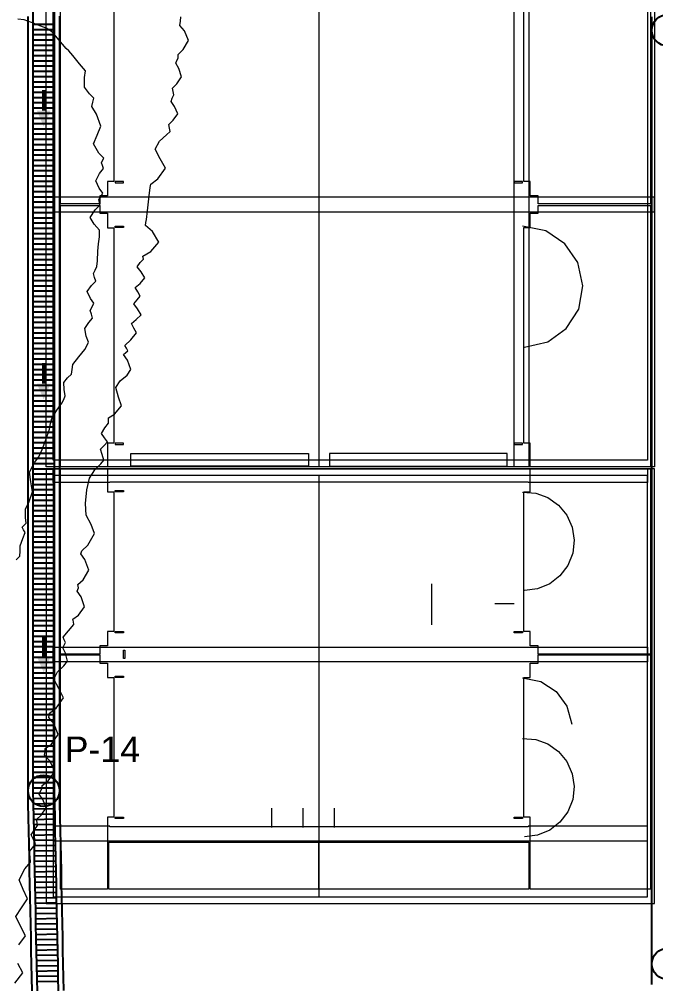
# Model space of a CAD drawing. Header units: metres. Extents: x 354768 to 355417, y 9249536 to 9250102.
# Drawn here: x 354884.44 to 354896.61, y 9249821.71 to 9249840.15 of the extents above; entities that cross this region are included whole.
import ezdxf
from ezdxf.enums import TextEntityAlignment as Align

# ---------------------------------------------------------------- set-up
doc = ezdxf.new("R2010")
doc.units = ezdxf.units.M
doc.header["$LTSCALE"] = 0.25
for name, color, linetype, lineweight in [('ARQ-BASE', 8, 'CONTINUOUS', 13), ('ARQ-TECHO', 8, 'CONTINUOUS', 13), ('ARQ-VEREDA', 9, 'CONTINUOUS', 9), ('CUNETA-S1', 5, 'CONTINUOUS', 35), ('CUNETA-S2', 6, 'CONTINUOUS', 35)]:
    doc.layers.add(name, color=color, linetype=linetype, lineweight=lineweight)
for name, color, linetype, true_color in [('CUN-FLUJO', 1, 'CONTINUOUS', 0xe60000), ('CUN-REJ-BORDE', 4, 'CONTINUOUS', 0x00aae6), ('CUN-REJ-PLATINA', 4, 'CONTINUOUS', 0x78cdf0)]:
    doc.layers.add(name, color=color, linetype=linetype, true_color=true_color)
doc.layers.add('CURVAS', color=33, linetype='CONTINUOUS', lineweight=13, true_color=0xb08860)
doc.layers.add('NUDOS', color=7, linetype='CONTINUOUS')
doc.layers.add('TEXTOS', color=7, linetype='CONTINUOUS')
doc.styles.get("Standard").update_dxf_attribs({"font": 'arial.ttf'})

# ---------------------------------------------------------------- blocks, each defined once
blk = doc.blocks.new('ARQUITECTURA_BASE')
at = {"layer": 'ARQ-BASE'}
for points in [[(354889.973, 9249831.606), (354886.573, 9249831.606), (354886.573, 9249831.846), (354889.973, 9249831.846), (354889.973, 9249831.606)], [(354890.373, 9249831.606), (354893.773, 9249831.606), (354893.773, 9249831.846), (354890.373, 9249831.846), (354890.373, 9249831.606)]]:
    blk.add_lwpolyline(points, close=True, dxfattribs=at)
at = {"layer": 'ARQ-TECHO'}
for points in [[(354884.958, 9249831.591), (354884.958, 9249851.821), (354896.588, 9249851.821), (354896.588, 9249831.591), (354884.958, 9249831.591)], [(354885.088, 9249831.721), (354885.088, 9249851.691), (354896.458, 9249851.691), (354896.458, 9249831.721), (354885.088, 9249831.721)], [(354894.188, 9249850.191), (354894.188, 9249831.591), (354893.908, 9249831.591), (354893.908, 9249850.191), (354894.188, 9249850.191)], [(354886.278, 9249837.021), (354886.438, 9249837.021), (354886.438, 9249837.046), (354886.278, 9249837.046), (354886.278, 9249837.021)], [(354893.908, 9249837.021), (354894.068, 9249837.021), (354894.068, 9249837.046), (354893.908, 9249837.046), (354893.908, 9249837.021)], [(354885.088, 9249836.746), (354885.088, 9249836.466), (354896.588, 9249836.466), (354896.588, 9249836.746), (354885.088, 9249836.746)], [(354886.278, 9249836.191), (354886.438, 9249836.191), (354886.438, 9249836.166), (354886.278, 9249836.166), (354886.278, 9249836.191)], [(354886.278, 9249832.021), (354886.438, 9249832.021), (354886.438, 9249832.046), (354886.278, 9249832.046), (354886.278, 9249832.021)], [(354893.908, 9249832.021), (354894.068, 9249832.021), (354894.068, 9249832.046), (354893.908, 9249832.046), (354893.908, 9249832.021)], [(354886.438, 9249831.141), (354886.438, 9249831.116), (354886.278, 9249831.116), (354886.278, 9249831.141), (354886.438, 9249831.141)], [(354886.438, 9249828.446), (354886.438, 9249828.421), (354886.278, 9249828.421), (354886.278, 9249828.446), (354886.438, 9249828.446)], [(354894.068, 9249828.446), (354894.068, 9249828.421), (354893.908, 9249828.421), (354893.908, 9249828.446), (354894.068, 9249828.446)], [(354886.463, 9249827.926), (354886.438, 9249827.926), (354886.438, 9249828.086), (354886.463, 9249828.086), (354886.463, 9249827.926)], [(354886.438, 9249827.591), (354886.438, 9249827.566), (354886.278, 9249827.566), (354886.278, 9249827.591), (354886.438, 9249827.591)], [(354886.438, 9249824.896), (354886.438, 9249824.871), (354886.278, 9249824.871), (354886.278, 9249824.896), (354886.438, 9249824.896)], [(354894.068, 9249824.896), (354894.068, 9249824.871), (354893.908, 9249824.871), (354893.908, 9249824.896), (354894.068, 9249824.896)]]:
    blk.add_lwpolyline(points, close=True, dxfattribs=at)
for points in [[(354890.173, 9249850.606), (354890.173, 9249831.591)], [(354894.106, 9249833.881), (354894.548, 9249833.985), (354894.904, 9249834.239), (354895.141, 9249834.608), (354895.223, 9249835.055), (354895.126, 9249835.498), (354894.878, 9249835.859), (354894.513, 9249836.102), (354894.068, 9249836.191)], [(354884.958, 9249831.556), (354884.958, 9249823.241)], [(354896.588, 9249831.556), (354884.958, 9249831.556)], [(354885.088, 9249831.291), (354885.088, 9249831.556)], [(354885.088, 9249831.556), (354896.458, 9249831.556)], [(354896.458, 9249831.556), (354896.458, 9249831.291)], [(354896.588, 9249823.241), (354896.588, 9249831.556)], [(354885.088, 9249831.426), (354885.088, 9249823.371)], [(354896.458, 9249831.426), (354885.088, 9249831.426)], [(354886.173, 9249831.291), (354885.088, 9249831.291)], [(354894.173, 9249831.301), (354886.173, 9249831.301)], [(354886.173, 9249831.301), (354886.173, 9249831.291)], [(354890.173, 9249831.426), (354890.173, 9249823.371)], [(354894.173, 9249831.291), (354894.173, 9249831.301)], [(354896.458, 9249831.291), (354894.173, 9249831.291)], [(354896.458, 9249823.371), (354896.458, 9249831.426)], [(354894.068, 9249831.111), (354894.319, 9249831.09), (354894.552, 9249831.004), (354894.755, 9249830.861), (354894.915, 9249830.666), (354895.018, 9249830.436), (354895.056, 9249830.19), (354895.028, 9249829.944), (354894.935, 9249829.709), (354894.782, 9249829.508), (354894.586, 9249829.357), (354894.356, 9249829.262), (354894.106, 9249829.231)], [(354892.328, 9249829.354), (354892.328, 9249828.57)], [(354893.908, 9249828.973), (354893.538, 9249828.973)], [(354885.088, 9249827.866), (354885.088, 9249828.146)], [(354885.088, 9249828.146), (354896.458, 9249828.146)], [(354896.458, 9249828.146), (354896.458, 9249827.866)], [(354896.458, 9249827.866), (354885.088, 9249827.866)], [(354894.068, 9249827.561), (354894.42, 9249827.488), (354894.711, 9249827.299), (354894.916, 9249827.018), (354895.008, 9249826.671)], [(354894.068, 9249826.401), (354894.319, 9249826.38), (354894.552, 9249826.294), (354894.755, 9249826.151), (354894.915, 9249825.956), (354895.018, 9249825.726), (354895.056, 9249825.48), (354895.028, 9249825.234), (354894.935, 9249824.999), (354894.782, 9249824.798), (354894.586, 9249824.647), (354894.356, 9249824.552), (354894.106, 9249824.521)], [(354889.273, 9249824.696), (354889.273, 9249825.066)], [(354889.873, 9249824.696), (354889.873, 9249825.066)], [(354890.473, 9249824.696), (354890.473, 9249825.066)], [(354886.173, 9249824.721), (354885.088, 9249824.721)], [(354885.088, 9249824.721), (354885.088, 9249824.441)], [(354886.173, 9249824.711), (354886.173, 9249824.721)], [(354894.173, 9249824.711), (354886.173, 9249824.711)], [(354896.458, 9249824.721), (354894.173, 9249824.721)], [(354894.173, 9249824.721), (354894.173, 9249824.711)], [(354896.458, 9249824.441), (354896.458, 9249824.721)], [(354885.088, 9249824.441), (354896.458, 9249824.441)], [(354885.088, 9249823.371), (354896.458, 9249823.371)], [(354884.958, 9249823.241), (354896.588, 9249823.241)]]:
    blk.add_lwpolyline(points, dxfattribs=at)
at = {"layer": 'ARQ-VEREDA'}
for points in [[(354885.233, 9249836.621), (354885.233, 9249841.591), (354885.983, 9249841.591), (354885.983, 9249841.441), (354886.133, 9249841.441), (354886.133, 9249841.166), (354886.253, 9249841.166), (354886.253, 9249837.046), (354886.133, 9249837.046), (354886.133, 9249836.771), (354885.983, 9249836.771), (354885.983, 9249836.621), (354885.233, 9249836.621)], [(354894.363, 9249836.621), (354894.363, 9249836.771), (354894.213, 9249836.771), (354894.213, 9249837.046), (354894.093, 9249837.046), (354894.093, 9249841.166), (354894.213, 9249841.166), (354894.213, 9249841.441), (354894.363, 9249841.441), (354894.363, 9249841.591), (354896.513, 9249841.591), (354896.513, 9249836.621), (354894.363, 9249836.621)], [(354885.983, 9249836.591), (354885.983, 9249836.441), (354886.133, 9249836.441), (354886.133, 9249836.161), (354886.253, 9249836.161), (354886.253, 9249832.046), (354886.133, 9249832.046), (354886.133, 9249831.591), (354885.233, 9249831.591), (354885.233, 9249836.591), (354885.983, 9249836.591)], [(354896.513, 9249836.591), (354896.513, 9249831.591), (354894.213, 9249831.591), (354894.213, 9249832.046), (354894.093, 9249832.046), (354894.093, 9249836.166), (354894.213, 9249836.166), (354894.213, 9249836.441), (354894.363, 9249836.441), (354894.363, 9249836.591), (354896.513, 9249836.591)], [(354885.233, 9249828.013), (354885.233, 9249831.556)], [(354885.233, 9249831.556), (354886.133, 9249831.556)], [(354886.133, 9249831.556), (354886.133, 9249831.116)], [(354890.173, 9249831.566), (354890.173, 9249831.566)], [(354894.213, 9249831.116), (354894.213, 9249831.556)], [(354894.213, 9249831.556), (354896.513, 9249831.556)], [(354896.513, 9249831.556), (354896.513, 9249828.013)], [(354886.133, 9249831.116), (354886.253, 9249831.116)], [(354886.253, 9249831.116), (354886.253, 9249828.446)], [(354894.093, 9249828.446), (354894.093, 9249831.116)], [(354894.093, 9249831.116), (354894.213, 9249831.116)], [(354886.253, 9249828.446), (354886.133, 9249828.446)], [(354886.133, 9249828.446), (354886.133, 9249828.171)], [(354894.213, 9249828.446), (354894.093, 9249828.446)], [(354894.213, 9249828.171), (354894.213, 9249828.446)], [(354886.133, 9249828.171), (354885.983, 9249828.171)], [(354885.983, 9249828.171), (354885.983, 9249828.013)], [(354894.363, 9249828.171), (354894.213, 9249828.171)], [(354894.363, 9249828.013), (354894.363, 9249828.171)], [(354885.983, 9249828.013), (354885.233, 9249828.013)], [(354885.233, 9249823.516), (354885.233, 9249827.998)], [(354885.233, 9249827.998), (354885.983, 9249827.998)], [(354885.983, 9249827.998), (354885.983, 9249827.841)], [(354896.513, 9249828.013), (354894.363, 9249828.013)], [(354894.363, 9249827.841), (354894.363, 9249827.998)], [(354894.363, 9249827.998), (354896.513, 9249827.998)], [(354896.513, 9249827.998), (354896.513, 9249823.516)], [(354885.983, 9249827.841), (354886.133, 9249827.841)], [(354886.133, 9249827.841), (354886.133, 9249827.566)], [(354894.213, 9249827.566), (354894.213, 9249827.841)], [(354894.213, 9249827.841), (354894.363, 9249827.841)], [(354886.133, 9249827.566), (354886.253, 9249827.566)], [(354886.253, 9249827.566), (354886.253, 9249824.896)], [(354894.093, 9249824.896), (354894.093, 9249827.566)], [(354894.093, 9249827.566), (354894.213, 9249827.566)], [(354886.253, 9249824.896), (354886.133, 9249824.896)], [(354886.133, 9249824.896), (354886.133, 9249823.516)], [(354894.213, 9249824.896), (354894.093, 9249824.896)], [(354894.213, 9249823.516), (354894.213, 9249824.896)], [(354886.158, 9249823.516), (354886.158, 9249824.416)], [(354886.158, 9249824.416), (354890.165, 9249824.416)], [(354890.165, 9249824.416), (354890.165, 9249823.516)], [(354890.18, 9249823.516), (354890.18, 9249824.416)], [(354890.18, 9249824.416), (354894.188, 9249824.416)], [(354894.188, 9249824.416), (354894.188, 9249823.516)], [(354886.133, 9249823.516), (354885.233, 9249823.516)], [(354890.165, 9249823.516), (354886.158, 9249823.516)], [(354894.188, 9249823.516), (354890.18, 9249823.516)], [(354896.513, 9249823.516), (354894.213, 9249823.516)]]:
    blk.add_lwpolyline(points, dxfattribs=at)
blk = doc.blocks.new('CURVAS_DE_NIVEL')
at = {"layer": 'CURVAS'}
for points in [[(354884.358, 9249821.721), (354884.509, 9249821.919), (354884.412, 9249822.099)], [(354884.433, 9249822.455), (354884.559, 9249822.625), (354884.468, 9249822.81), (354884.374, 9249822.995), (354884.485, 9249823.163), (354884.599, 9249823.331), (354884.519, 9249823.513), (354884.439, 9249823.695), (354884.55, 9249823.904), (354884.66, 9249824.035), (354884.649, 9249824.138), (354884.637, 9249824.235), (354884.697, 9249824.309), (354884.752, 9249824.382), (354884.713, 9249824.468), (354884.673, 9249824.555), (354884.733, 9249824.654), (354884.794, 9249824.734), (354884.782, 9249824.793), (354884.771, 9249824.852), (354884.863, 9249824.934), (354884.96, 9249825.074), (354884.895, 9249825.234), (354884.823, 9249825.335), (354884.85, 9249825.39), (354884.877, 9249825.436), (354884.878, 9249825.5), (354884.998, 9249825.589), (354885.124, 9249825.77), (354885.03, 9249825.97), (354884.928, 9249826.078), (354884.938, 9249826.141), (354884.938, 9249826.205), (354885.056, 9249826.292), (354885.184, 9249826.475), (354885.103, 9249826.683), (354885.009, 9249826.8), (354885.02, 9249826.884), (354885.15, 9249826.979), (354885.291, 9249827.175), (354885.2, 9249827.352), (354885.104, 9249827.534), (354885.175, 9249827.672), (354885.297, 9249827.786), (354885.368, 9249827.878), (354885.327, 9249828.029), (354885.277, 9249828.13), (354885.301, 9249828.184), (354885.324, 9249828.237), (354885.301, 9249828.287), (354885.28, 9249828.337), (354885.383, 9249828.458), (354885.487, 9249828.578), (354885.478, 9249828.628), (354885.469, 9249828.678), (354885.575, 9249828.758), (354885.693, 9249828.915), (354885.627, 9249829.107), (354885.549, 9249829.217), (354885.578, 9249829.28), (354885.565, 9249829.34), (354885.664, 9249829.432), (354885.771, 9249829.618), (354885.699, 9249829.821), (354885.618, 9249829.929), (354885.64, 9249829.984), (354885.755, 9249830.097), (354885.879, 9249830.319), (354885.816, 9249830.489), (354885.722, 9249830.671), (354885.711, 9249830.889), (354885.732, 9249831.154), (354885.786, 9249831.378), (354885.886, 9249831.533), (354886, 9249831.648), (354886.061, 9249831.722), (354886.03, 9249831.83), (354885.999, 9249831.929), (354886.066, 9249832.002), (354886.128, 9249832.072), (354886.074, 9249832.149), (354886.018, 9249832.228), (354886.081, 9249832.337), (354886.147, 9249832.425), (354886.146, 9249832.477), (354886.147, 9249832.529), (354886.261, 9249832.602), (354886.395, 9249832.758), (354886.343, 9249832.927), (354886.288, 9249833.11), (354886.373, 9249833.236), (354886.503, 9249833.344), (354886.577, 9249833.453), (354886.51, 9249833.634), (354886.435, 9249833.739), (354886.478, 9249833.776), (354886.521, 9249833.812), (354886.492, 9249833.861), (354886.462, 9249833.91), (354886.573, 9249834.02), (354886.687, 9249834.153), (354886.636, 9249834.245), (354886.586, 9249834.335), (354886.679, 9249834.411), (354886.771, 9249834.501), (354886.706, 9249834.614), (354886.635, 9249834.711), (354886.695, 9249834.783), (354886.756, 9249834.857), (354886.708, 9249834.939), (354886.662, 9249835.021), (354886.752, 9249835.101), (354886.842, 9249835.204), (354886.771, 9249835.321), (354886.696, 9249835.416), (354886.756, 9249835.501), (354886.816, 9249835.561), (354886.808, 9249835.623), (354886.956, 9249835.71), (354887.111, 9249835.891), (354886.99, 9249836.091), (354886.858, 9249836.206), (354886.864, 9249836.262), (354886.876, 9249836.319), (354886.895, 9249836.485), (354886.929, 9249836.777), (354886.947, 9249836.935), (354886.957, 9249836.999), (354887.091, 9249837.096), (354887.237, 9249837.3), (354887.14, 9249837.482), (354887.041, 9249837.668), (354887.122, 9249837.817), (354887.256, 9249837.939), (354887.329, 9249838.001), (354887.316, 9249838.07), (354887.304, 9249838.139), (354887.388, 9249838.221), (354887.474, 9249838.344), (354887.413, 9249838.482), (354887.346, 9249838.579), (354887.369, 9249838.642), (354887.396, 9249838.705), (354887.383, 9249838.77), (354887.372, 9249838.833), (354887.455, 9249838.916), (354887.544, 9249839.048), (354887.495, 9249839.206), (354887.437, 9249839.31), (354887.458, 9249839.362), (354887.48, 9249839.408), (354887.481, 9249839.479), (354887.58, 9249839.569), (354887.682, 9249839.745), (354887.602, 9249839.93), (354887.516, 9249840.03), (354887.526, 9249840.114), (354887.53, 9249840.198)], [(354884.384, 9249829.814), (354884.451, 9249829.886), (354884.459, 9249829.983), (354884.462, 9249830.085), (354884.512, 9249830.225), (354884.553, 9249830.339), (354884.524, 9249830.389), (354884.498, 9249830.436), (354884.534, 9249830.476), (354884.573, 9249830.517), (354884.564, 9249830.622), (354884.563, 9249830.786), (354884.63, 9249830.929), (354884.698, 9249831.116), (354884.666, 9249831.307), (354884.64, 9249831.489), (354884.733, 9249831.676), (354884.816, 9249831.781), (354884.849, 9249831.852), (354884.881, 9249831.924), (354884.948, 9249832.111), (354885.018, 9249832.316), (354885.039, 9249832.418), (354885.065, 9249832.517), (354885.162, 9249832.673), (354885.255, 9249832.811), (354885.293, 9249832.88), (354885.323, 9249832.951), (354885.303, 9249833.07), (354885.293, 9249833.207), (354885.367, 9249833.292), (354885.441, 9249833.366), (354885.456, 9249833.456), (354885.47, 9249833.547), (354885.584, 9249833.698), (354885.697, 9249833.838), (354885.736, 9249833.906), (354885.764, 9249833.976), (354885.725, 9249834.09), (354885.695, 9249834.237), (354885.774, 9249834.355), (354885.846, 9249834.438), (354885.824, 9249834.51), (354885.8, 9249834.583), (354885.836, 9249834.652), (354885.869, 9249834.719), (354885.803, 9249834.814), (354885.742, 9249834.943), (354885.824, 9249835.06), (354885.906, 9249835.143), (354885.884, 9249835.215), (354885.86, 9249835.288), (354885.893, 9249835.355), (354885.929, 9249835.423), (354885.938, 9249835.529), (354885.948, 9249835.713), (354885.955, 9249835.859), (354885.978, 9249835.992), (354885.978, 9249836.118), (354885.878, 9249836.232), (354885.796, 9249836.358), (354885.891, 9249836.509), (354885.986, 9249836.598), (354885.976, 9249836.648), (354885.966, 9249836.698), (354886.002, 9249836.756), (354886.038, 9249836.822), (354885.97, 9249836.918), (354885.905, 9249837.058), (354885.979, 9249837.202), (354886.054, 9249837.294), (354886.034, 9249837.351), (354886.013, 9249837.404), (354886.036, 9249837.449), (354886.058, 9249837.493), (354885.966, 9249837.588), (354885.865, 9249837.771), (354885.931, 9249837.931), (354886.005, 9249838.103), (354885.919, 9249838.336), (354885.832, 9249838.484), (354885.851, 9249838.563), (354885.868, 9249838.641), (354885.788, 9249838.724), (354885.691, 9249838.851), (354885.69, 9249839.038), (354885.709, 9249839.161), (354885.671, 9249839.207), (354885.597, 9249839.296), (354885.464, 9249839.457), (354885.39, 9249839.546), (354885.339, 9249839.59), (354885.267, 9249839.675), (354885.135, 9249839.83), (354885.056, 9249839.919), (354885.007, 9249839.95), (354884.956, 9249839.978), (354884.857, 9249840.018), (354884.677, 9249840.089), (354884.538, 9249840.136), (354884.417, 9249840.149)]]:
    blk.add_lwpolyline(points, dxfattribs=at)
blk = doc.blocks.new('CUNETAS_SISTEMA_1_OESTE')
at = {"layer": 'CUN-FLUJO', "const_width": 0.07}
for points in [[(354884.91, 9249838.8), (354884.91, 9249838.4)], [(354884.91, 9249833.58), (354884.91, 9249833.18)], [(354884.91, 9249828.36), (354884.91, 9249827.96)]]:
    blk.add_lwpolyline(points, dxfattribs=at)
at = {"layer": 'CUN-FLUJO', "true_color": 0xe60000}
for points in [[(354884.91, 9249838.1), (354885.04, 9249838.4), (354884.78, 9249838.4)], [(354884.91, 9249832.88), (354885.04, 9249833.18), (354884.78, 9249833.18)], [(354884.91, 9249827.66), (354885.04, 9249827.96), (354884.78, 9249827.96)]]:
    blk.add_solid(points, dxfattribs=at)
at = {"layer": 'CUN-REJ-BORDE'}
for points in [[(354884.687, 9249821.571), (354884.682, 9249821.826), (354884.677, 9249822.081), (354884.672, 9249822.337), (354884.667, 9249822.592), (354884.661, 9249822.847), (354884.656, 9249823.102), (354884.651, 9249823.357), (354884.646, 9249823.612), (354884.641, 9249823.867), (354884.636, 9249824.122), (354884.631, 9249824.377), (354884.625, 9249824.632), (354884.62, 9249824.887), (354884.615, 9249825.142), (354884.61, 9249825.397), (354884.61, 9249825.648), (354884.61, 9249825.899), (354884.61, 9249826.15), (354884.61, 9249826.401), (354884.61, 9249826.652), (354884.61, 9249826.903), (354884.61, 9249827.154), (354884.61, 9249827.405), (354884.61, 9249827.656), (354884.61, 9249827.907), (354884.61, 9249828.158), (354884.61, 9249828.409), (354884.61, 9249828.66), (354884.61, 9249828.911), (354884.61, 9249829.162), (354884.61, 9249829.413), (354884.61, 9249829.664), (354884.61, 9249829.915), (354884.61, 9249830.166), (354884.61, 9249830.417), (354884.61, 9249830.668), (354884.61, 9249830.919), (354884.61, 9249831.17), (354884.61, 9249831.421), (354884.61, 9249831.672), (354884.61, 9249831.923), (354884.61, 9249832.174), (354884.61, 9249832.425), (354884.61, 9249832.676), (354884.61, 9249832.927), (354884.61, 9249833.178), (354884.61, 9249833.429), (354884.61, 9249833.68), (354884.61, 9249833.931), (354884.61, 9249834.182), (354884.61, 9249834.433), (354884.61, 9249834.684), (354884.61, 9249834.935), (354884.61, 9249835.186), (354884.61, 9249835.437), (354884.61, 9249835.688), (354884.61, 9249835.939), (354884.61, 9249836.19), (354884.61, 9249836.441), (354884.61, 9249836.692), (354884.61, 9249836.943), (354884.61, 9249837.194), (354884.61, 9249837.445), (354884.61, 9249837.696), (354884.61, 9249837.947), (354884.61, 9249838.197), (354884.61, 9249838.448), (354884.61, 9249838.699), (354884.61, 9249838.95), (354884.61, 9249839.201), (354884.61, 9249839.452), (354884.61, 9249839.703), (354884.61, 9249839.954), (354884.61, 9249840.205)], [(354885.21, 9249840.208), (354885.21, 9249839.957), (354885.21, 9249839.706), (354885.21, 9249839.455), (354885.21, 9249839.204), (354885.21, 9249838.953), (354885.21, 9249838.702), (354885.21, 9249838.452), (354885.21, 9249838.201), (354885.21, 9249837.95), (354885.21, 9249837.699), (354885.21, 9249837.448), (354885.21, 9249837.197), (354885.21, 9249836.946), (354885.21, 9249836.695), (354885.21, 9249836.444), (354885.21, 9249836.193), (354885.21, 9249835.942), (354885.21, 9249835.691), (354885.21, 9249835.44), (354885.21, 9249835.189), (354885.21, 9249834.938), (354885.21, 9249834.688), (354885.21, 9249834.437), (354885.21, 9249834.186), (354885.21, 9249833.935), (354885.21, 9249833.684), (354885.21, 9249833.433), (354885.21, 9249833.182), (354885.21, 9249832.931), (354885.21, 9249832.68), (354885.21, 9249832.429), (354885.21, 9249832.178), (354885.21, 9249831.927), (354885.21, 9249831.676), (354885.21, 9249831.425), (354885.21, 9249831.174), (354885.21, 9249830.924), (354885.21, 9249830.673), (354885.21, 9249830.422), (354885.21, 9249830.171), (354885.21, 9249829.92), (354885.21, 9249829.669), (354885.21, 9249829.418), (354885.21, 9249829.167), (354885.21, 9249828.916), (354885.21, 9249828.665), (354885.21, 9249828.414), (354885.21, 9249828.163), (354885.21, 9249827.912), (354885.21, 9249827.661), (354885.21, 9249827.41), (354885.21, 9249827.16), (354885.21, 9249826.909), (354885.21, 9249826.658), (354885.21, 9249826.407), (354885.21, 9249826.156), (354885.21, 9249825.905), (354885.21, 9249825.654), (354885.21, 9249825.403), (354885.215, 9249825.148), (354885.22, 9249824.893), (354885.225, 9249824.638), (354885.231, 9249824.383), (354885.236, 9249824.129), (354885.241, 9249823.874), (354885.246, 9249823.619), (354885.251, 9249823.364), (354885.256, 9249823.109), (354885.261, 9249822.854), (354885.267, 9249822.599), (354885.272, 9249822.344), (354885.277, 9249822.089), (354885.282, 9249821.834), (354885.287, 9249821.579)], [(354884.788, 9249821.549), (354884.782, 9249821.806), (354884.777, 9249822.062), (354884.772, 9249822.319), (354884.767, 9249822.575), (354884.762, 9249822.832), (354884.757, 9249823.089), (354884.751, 9249823.345), (354884.746, 9249823.602), (354884.741, 9249823.858), (354884.736, 9249824.115), (354884.731, 9249824.372), (354884.726, 9249824.628), (354884.72, 9249824.885), (354884.715, 9249825.141), (354884.71, 9249825.398), (354884.71, 9249825.648), (354884.71, 9249825.898), (354884.71, 9249826.148), (354884.71, 9249826.398), (354884.71, 9249826.648), (354884.71, 9249826.898), (354884.71, 9249827.148), (354884.71, 9249827.398), (354884.71, 9249827.648), (354884.71, 9249827.898), (354884.71, 9249828.148), (354884.71, 9249828.398), (354884.71, 9249828.648), (354884.71, 9249828.898), (354884.71, 9249829.148), (354884.71, 9249829.398), (354884.71, 9249829.648), (354884.71, 9249829.898), (354884.71, 9249830.148), (354884.71, 9249830.398), (354884.71, 9249830.648), (354884.71, 9249830.898), (354884.71, 9249831.148), (354884.71, 9249831.398), (354884.71, 9249831.648), (354884.71, 9249831.898), (354884.71, 9249832.149), (354884.71, 9249832.399), (354884.71, 9249832.649), (354884.71, 9249832.899), (354884.71, 9249833.149), (354884.71, 9249833.399), (354884.71, 9249833.649), (354884.71, 9249833.899), (354884.71, 9249834.149), (354884.71, 9249834.399), (354884.71, 9249834.649), (354884.71, 9249834.899), (354884.71, 9249835.149), (354884.71, 9249835.399), (354884.71, 9249835.649), (354884.71, 9249835.899), (354884.71, 9249836.149), (354884.71, 9249836.399), (354884.71, 9249836.649), (354884.71, 9249836.899), (354884.71, 9249837.149), (354884.71, 9249837.399), (354884.71, 9249837.649), (354884.71, 9249837.899), (354884.71, 9249838.149), (354884.71, 9249838.399), (354884.71, 9249838.649), (354884.71, 9249838.899), (354884.71, 9249839.149), (354884.71, 9249839.399), (354884.71, 9249839.649), (354884.71, 9249839.899), (354884.71, 9249840.149), (354884.71, 9249840.399)], [(354885.11, 9249840.294), (354885.11, 9249840.042), (354885.11, 9249839.789), (354885.11, 9249839.537), (354885.11, 9249839.284), (354885.11, 9249839.032), (354885.11, 9249838.78), (354885.11, 9249838.527), (354885.11, 9249838.275), (354885.11, 9249838.022), (354885.11, 9249837.77), (354885.11, 9249837.518), (354885.11, 9249837.265), (354885.11, 9249837.013), (354885.11, 9249836.76), (354885.11, 9249836.508), (354885.11, 9249836.256), (354885.11, 9249836.003), (354885.11, 9249835.751), (354885.11, 9249835.498), (354885.11, 9249835.246), (354885.11, 9249834.994), (354885.11, 9249834.741), (354885.11, 9249834.489), (354885.11, 9249834.236), (354885.11, 9249833.984), (354885.11, 9249833.731), (354885.11, 9249833.479), (354885.11, 9249833.227), (354885.11, 9249832.974), (354885.11, 9249832.722), (354885.11, 9249832.469), (354885.11, 9249832.217), (354885.11, 9249831.965), (354885.11, 9249831.712), (354885.11, 9249831.46), (354885.11, 9249831.207), (354885.11, 9249830.955), (354885.11, 9249830.703), (354885.11, 9249830.45), (354885.11, 9249830.198), (354885.11, 9249829.945), (354885.11, 9249829.693), (354885.11, 9249829.441), (354885.11, 9249829.188), (354885.11, 9249828.936), (354885.11, 9249828.683), (354885.11, 9249828.431), (354885.11, 9249828.178), (354885.11, 9249827.926), (354885.11, 9249827.674), (354885.11, 9249827.421), (354885.11, 9249827.169), (354885.11, 9249826.916), (354885.11, 9249826.664), (354885.11, 9249826.412), (354885.11, 9249826.159), (354885.11, 9249825.907), (354885.11, 9249825.654), (354885.11, 9249825.402), (354885.115, 9249825.147), (354885.12, 9249824.891), (354885.125, 9249824.636), (354885.131, 9249824.381), (354885.136, 9249824.125), (354885.141, 9249823.87), (354885.146, 9249823.615), (354885.151, 9249823.36), (354885.156, 9249823.104), (354885.161, 9249822.849), (354885.167, 9249822.594), (354885.172, 9249822.338), (354885.177, 9249822.083), (354885.182, 9249821.828), (354885.187, 9249821.572)]]:
    blk.add_lwpolyline(points, dxfattribs=at)
at = {"layer": 'CUN-REJ-PLATINA'}
for p, q in [((354885.11, 9249840.05), (354884.71, 9249840.05)), ((354885.11, 9249839.95), (354884.71, 9249839.95)), ((354885.11, 9249839.85), (354884.71, 9249839.85)), ((354885.11, 9249839.75), (354884.71, 9249839.75)), ((354885.11, 9249839.65), (354884.71, 9249839.65)), ((354885.11, 9249839.55), (354884.71, 9249839.55)), ((354885.11, 9249839.45), (354884.71, 9249839.45)), ((354885.11, 9249839.35), (354884.71, 9249839.35)), ((354885.11, 9249839.25), (354884.71, 9249839.25)), ((354885.11, 9249839.15), (354884.71, 9249839.15)), ((354885.11, 9249839.05), (354884.71, 9249839.05)), ((354885.11, 9249838.95), (354884.71, 9249838.95)), ((354885.11, 9249838.85), (354884.71, 9249838.85)), ((354885.11, 9249838.75), (354884.71, 9249838.75)), ((354885.11, 9249838.65), (354884.71, 9249838.65)), ((354885.11, 9249838.55), (354884.71, 9249838.55)), ((354885.11, 9249838.45), (354884.71, 9249838.45)), ((354885.11, 9249838.35), (354884.71, 9249838.35)), ((354885.11, 9249838.25), (354884.71, 9249838.25)), ((354885.11, 9249838.15), (354884.71, 9249838.15)), ((354885.11, 9249838.05), (354884.71, 9249838.05)), ((354885.11, 9249837.95), (354884.71, 9249837.95)), ((354885.11, 9249837.85), (354884.71, 9249837.85)), ((354885.11, 9249837.75), (354884.71, 9249837.75)), ((354885.11, 9249837.65), (354884.71, 9249837.65)), ((354885.11, 9249837.55), (354884.71, 9249837.55)), ((354885.11, 9249837.45), (354884.71, 9249837.45)), ((354885.11, 9249837.35), (354884.71, 9249837.35)), ((354885.11, 9249837.25), (354884.71, 9249837.25)), ((354885.11, 9249837.15), (354884.71, 9249837.15)), ((354885.11, 9249837.05), (354884.71, 9249837.05)), ((354885.11, 9249836.95), (354884.71, 9249836.95)), ((354885.11, 9249836.85), (354884.71, 9249836.85)), ((354885.11, 9249836.75), (354884.71, 9249836.75)), ((354885.11, 9249836.65), (354884.71, 9249836.65)), ((354885.11, 9249836.55), (354884.71, 9249836.55)), ((354885.11, 9249836.45), (354884.71, 9249836.45)), ((354885.11, 9249836.35), (354884.71, 9249836.35)), ((354885.11, 9249836.25), (354884.71, 9249836.25)), ((354885.11, 9249836.15), (354884.71, 9249836.15)), ((354885.11, 9249836.05), (354884.71, 9249836.05)), ((354885.11, 9249835.95), (354884.71, 9249835.95)), ((354885.11, 9249835.85), (354884.71, 9249835.85)), ((354885.11, 9249835.75), (354884.71, 9249835.75)), ((354885.11, 9249835.65), (354884.71, 9249835.65)), ((354885.11, 9249835.55), (354884.71, 9249835.55)), ((354885.11, 9249835.45), (354884.71, 9249835.45)), ((354885.11, 9249835.35), (354884.71, 9249835.35)), ((354885.11, 9249835.25), (354884.71, 9249835.25)), ((354885.11, 9249835.15), (354884.71, 9249835.15)), ((354885.11, 9249835.05), (354884.71, 9249835.05)), ((354885.11, 9249834.95), (354884.71, 9249834.95)), ((354885.11, 9249834.85), (354884.71, 9249834.85)), ((354885.11, 9249834.75), (354884.71, 9249834.75)), ((354885.11, 9249834.65), (354884.71, 9249834.65)), ((354885.11, 9249834.55), (354884.71, 9249834.55)), ((354885.11, 9249834.45), (354884.71, 9249834.45)), ((354885.11, 9249834.35), (354884.71, 9249834.35)), ((354885.11, 9249834.25), (354884.71, 9249834.25)), ((354885.11, 9249834.15), (354884.71, 9249834.15)), ((354885.11, 9249834.05), (354884.71, 9249834.05)), ((354885.11, 9249833.95), (354884.71, 9249833.95)), ((354885.11, 9249833.85), (354884.71, 9249833.85)), ((354885.11, 9249833.75), (354884.71, 9249833.75)), ((354885.11, 9249833.65), (354884.71, 9249833.65)), ((354885.11, 9249833.55), (354884.71, 9249833.55)), ((354885.11, 9249833.45), (354884.71, 9249833.45)), ((354885.11, 9249833.35), (354884.71, 9249833.35)), ((354885.11, 9249833.25), (354884.71, 9249833.25)), ((354885.11, 9249833.15), (354884.71, 9249833.15)), ((354885.11, 9249833.05), (354884.71, 9249833.05)), ((354885.11, 9249832.95), (354884.71, 9249832.95)), ((354885.11, 9249832.85), (354884.71, 9249832.85)), ((354885.11, 9249832.75), (354884.71, 9249832.75)), ((354885.11, 9249832.65), (354884.71, 9249832.65)), ((354885.11, 9249832.55), (354884.71, 9249832.55)), ((354885.11, 9249832.45), (354884.71, 9249832.45)), ((354885.11, 9249832.35), (354884.71, 9249832.35)), ((354885.11, 9249832.25), (354884.71, 9249832.25)), ((354885.11, 9249832.15), (354884.71, 9249832.15)), ((354885.11, 9249832.05), (354884.71, 9249832.05)), ((354885.11, 9249831.95), (354884.71, 9249831.95)), ((354885.11, 9249831.85), (354884.71, 9249831.85)), ((354885.11, 9249831.75), (354884.71, 9249831.75)), ((354885.11, 9249831.65), (354884.71, 9249831.65)), ((354885.11, 9249831.55), (354884.71, 9249831.55)), ((354885.11, 9249831.45), (354884.71, 9249831.45)), ((354885.11, 9249831.35), (354884.71, 9249831.35)), ((354885.11, 9249831.25), (354884.71, 9249831.25)), ((354885.11, 9249831.15), (354884.71, 9249831.15)), ((354885.11, 9249831.05), (354884.71, 9249831.05)), ((354885.11, 9249830.95), (354884.71, 9249830.95)), ((354885.11, 9249830.85), (354884.71, 9249830.85)), ((354885.11, 9249830.75), (354884.71, 9249830.75)), ((354885.11, 9249830.65), (354884.71, 9249830.65)), ((354885.11, 9249830.55), (354884.71, 9249830.55)), ((354885.11, 9249830.45), (354884.71, 9249830.45)), ((354885.11, 9249830.35), (354884.71, 9249830.35)), ((354885.11, 9249830.25), (354884.71, 9249830.25)), ((354885.11, 9249830.15), (354884.71, 9249830.15)), ((354885.11, 9249830.05), (354884.71, 9249830.05)), ((354885.11, 9249829.95), (354884.71, 9249829.95)), ((354885.11, 9249829.85), (354884.71, 9249829.85)), ((354885.11, 9249829.75), (354884.71, 9249829.75)), ((354885.11, 9249829.65), (354884.71, 9249829.65)), ((354885.11, 9249829.55), (354884.71, 9249829.55)), ((354885.11, 9249829.45), (354884.71, 9249829.45)), ((354885.11, 9249829.35), (354884.71, 9249829.35)), ((354885.11, 9249829.25), (354884.71, 9249829.25)), ((354885.11, 9249829.15), (354884.71, 9249829.15)), ((354885.11, 9249829.05), (354884.71, 9249829.05)), ((354885.11, 9249828.95), (354884.71, 9249828.95)), ((354885.11, 9249828.85), (354884.71, 9249828.85)), ((354885.11, 9249828.75), (354884.71, 9249828.75)), ((354885.11, 9249828.65), (354884.71, 9249828.65)), ((354885.11, 9249828.55), (354884.71, 9249828.55)), ((354885.11, 9249828.45), (354884.71, 9249828.45)), ((354885.11, 9249828.35), (354884.71, 9249828.35)), ((354885.11, 9249828.25), (354884.71, 9249828.25)), ((354885.11, 9249828.15), (354884.71, 9249828.15)), ((354885.11, 9249828.05), (354884.71, 9249828.05)), ((354885.11, 9249827.95), (354884.71, 9249827.95)), ((354885.11, 9249827.85), (354884.71, 9249827.85)), ((354885.11, 9249827.75), (354884.71, 9249827.75)), ((354885.11, 9249827.65), (354884.71, 9249827.65)), ((354885.11, 9249827.55), (354884.71, 9249827.55)), ((354885.11, 9249827.45), (354884.71, 9249827.45)), ((354885.11, 9249827.35), (354884.71, 9249827.35)), ((354885.11, 9249827.25), (354884.71, 9249827.25)), ((354885.11, 9249827.15), (354884.71, 9249827.15)), ((354885.11, 9249827.05), (354884.71, 9249827.05)), ((354885.11, 9249826.95), (354884.71, 9249826.95)), ((354885.11, 9249826.85), (354884.71, 9249826.85)), ((354885.11, 9249826.75), (354884.71, 9249826.75)), ((354885.11, 9249826.65), (354884.71, 9249826.65)), ((354885.11, 9249826.55), (354884.71, 9249826.55)), ((354885.11, 9249826.45), (354884.71, 9249826.45)), ((354885.11, 9249826.35), (354884.71, 9249826.35)), ((354885.11, 9249826.25), (354884.71, 9249826.25)), ((354885.11, 9249826.15), (354884.71, 9249826.15)), ((354885.11, 9249826.05), (354884.71, 9249826.05)), ((354885.11, 9249825.95), (354884.71, 9249825.95)), ((354885.11, 9249825.85), (354884.71, 9249825.85)), ((354885.11, 9249825.75), (354884.71, 9249825.75)), ((354885.11, 9249825.65), (354884.71, 9249825.65)), ((354885.11, 9249825.55), (354884.71, 9249825.55)), ((354885.11, 9249825.45), (354884.71, 9249825.45)), ((354885.111, 9249825.354), (354884.711, 9249825.346)), ((354885.113, 9249825.254), (354884.713, 9249825.246)), ((354885.115, 9249825.154), (354884.715, 9249825.146)), ((354885.117, 9249825.054), (354884.717, 9249825.046)), ((354885.119, 9249824.954), (354884.719, 9249824.946)), ((354885.121, 9249824.854), (354884.721, 9249824.846)), ((354885.123, 9249824.754), (354884.723, 9249824.746)), ((354885.125, 9249824.654), (354884.725, 9249824.646)), ((354885.127, 9249824.554), (354884.727, 9249824.546)), ((354885.129, 9249824.454), (354884.729, 9249824.446)), ((354885.131, 9249824.354), (354884.731, 9249824.346)), ((354885.133, 9249824.254), (354884.733, 9249824.246)), ((354885.135, 9249824.154), (354884.735, 9249824.146)), ((354885.137, 9249824.054), (354884.737, 9249824.046)), ((354885.139, 9249823.954), (354884.739, 9249823.946)), ((354885.141, 9249823.854), (354884.741, 9249823.846)), ((354885.143, 9249823.754), (354884.743, 9249823.746)), ((354885.145, 9249823.654), (354884.745, 9249823.646)), ((354885.147, 9249823.554), (354884.747, 9249823.546)), ((354885.149, 9249823.454), (354884.749, 9249823.446)), ((354885.151, 9249823.354), (354884.751, 9249823.346)), ((354885.153, 9249823.254), (354884.753, 9249823.246)), ((354885.155, 9249823.154), (354884.755, 9249823.146)), ((354885.157, 9249823.055), (354884.757, 9249823.046)), ((354885.159, 9249822.955), (354884.759, 9249822.946)), ((354885.161, 9249822.855), (354884.761, 9249822.846)), ((354885.163, 9249822.755), (354884.763, 9249822.747)), ((354885.165, 9249822.655), (354884.765, 9249822.647)), ((354885.167, 9249822.555), (354884.767, 9249822.547)), ((354885.169, 9249822.455), (354884.769, 9249822.447)), ((354885.171, 9249822.355), (354884.772, 9249822.347)), ((354885.173, 9249822.255), (354884.774, 9249822.247)), ((354885.175, 9249822.155), (354884.776, 9249822.147)), ((354885.177, 9249822.055), (354884.778, 9249822.047)), ((354885.179, 9249821.955), (354884.78, 9249821.947)), ((354885.182, 9249821.855), (354884.782, 9249821.847)), ((354885.184, 9249821.755), (354884.784, 9249821.747))]:
    blk.add_line(p, q, dxfattribs=at)
blk = doc.blocks.new('CUNETAS_SISTEMA_2_CENTRO_FRENTE_SUR')
at = {"layer": 'CUN-REJ-BORDE'}
blk.add_lwpolyline([(354896.54, 9249821.696), (354896.54, 9249821.946), (354896.54, 9249822.196), (354896.54, 9249822.446), (354896.54, 9249822.696), (354896.54, 9249822.947), (354896.54, 9249823.197), (354896.54, 9249823.447), (354896.54, 9249823.697), (354896.54, 9249823.947), (354896.54, 9249824.197), (354896.54, 9249824.447), (354896.54, 9249824.697), (354896.54, 9249824.947), (354896.54, 9249825.197), (354896.54, 9249825.447), (354896.54, 9249825.697), (354896.54, 9249825.947), (354896.54, 9249826.197), (354896.54, 9249826.447), (354896.54, 9249826.697), (354896.54, 9249826.947), (354896.54, 9249827.197), (354896.54, 9249827.447), (354896.54, 9249827.697), (354896.54, 9249827.947), (354896.54, 9249828.197), (354896.54, 9249828.447), (354896.54, 9249828.697), (354896.54, 9249828.947), (354896.54, 9249829.197), (354896.54, 9249829.447), (354896.54, 9249829.697), (354896.54, 9249829.947), (354896.54, 9249830.197), (354896.54, 9249830.447), (354896.54, 9249830.697), (354896.54, 9249830.948), (354896.54, 9249831.198), (354896.54, 9249831.448), (354896.54, 9249831.698), (354896.54, 9249831.948), (354896.54, 9249832.198), (354896.54, 9249832.448), (354896.54, 9249832.698), (354896.54, 9249832.948), (354896.54, 9249833.198), (354896.54, 9249833.448), (354896.54, 9249833.698), (354896.54, 9249833.948), (354896.54, 9249834.198), (354896.54, 9249834.448), (354896.54, 9249834.698), (354896.54, 9249834.948), (354896.54, 9249835.198), (354896.54, 9249835.448), (354896.54, 9249835.698), (354896.54, 9249835.948), (354896.54, 9249836.198), (354896.54, 9249836.448), (354896.54, 9249836.698), (354896.54, 9249836.948), (354896.54, 9249837.198), (354896.54, 9249837.448), (354896.54, 9249837.698), (354896.54, 9249837.948), (354896.54, 9249838.198), (354896.54, 9249838.448), (354896.54, 9249838.698), (354896.54, 9249838.948), (354896.54, 9249839.199), (354896.54, 9249839.449), (354896.54, 9249839.699), (354896.54, 9249839.949), (354896.54, 9249840.199)], dxfattribs=at)
blk = doc.blocks.new('ROTULOS_RED')
at = {"layer": 'NUDOS'}
for centre in [(354896.84, 9249839.94), (354884.91, 9249825.4), (354896.84, 9249822.09)]:
    blk.add_circle(centre, 0.3, dxfattribs=at)
at = {"layer": 'TEXTOS'}
blk.add_text('P-14', height=0.4894, dxfattribs=at).set_placement((354885.31, 9249825.8), align=Align.BOTTOM_LEFT)

msp = doc.modelspace()

# ---------------------------------------------------------------- block references
at = {"layer": 'ARQ-BASE'}
msp.add_blockref('ARQUITECTURA_BASE', (0, 0), dxfattribs=at)
at = {"layer": 'CUNETA-S1'}
msp.add_blockref('CUNETAS_SISTEMA_1_OESTE', (0, 0), dxfattribs=at)
at = {"layer": 'CUNETA-S2'}
msp.add_blockref('CUNETAS_SISTEMA_2_CENTRO_FRENTE_SUR', (0, 0), dxfattribs=at)
at = {"layer": 'CURVAS'}
msp.add_blockref('CURVAS_DE_NIVEL', (0, 0), dxfattribs=at)
at = {"layer": 'NUDOS'}
msp.add_blockref('ROTULOS_RED', (0, 0), dxfattribs=at)

doc.saveas('drawing.dxf')
